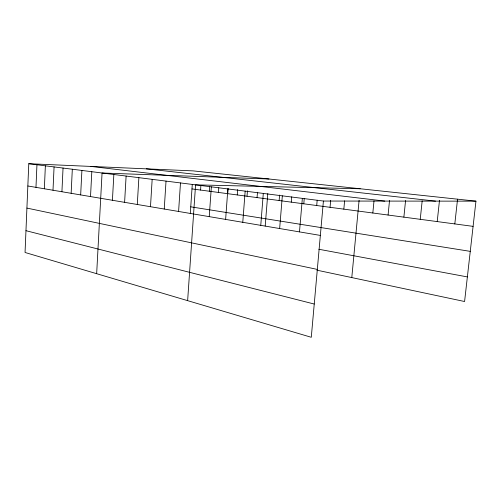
<?xml version="1.0" encoding="UTF-8"?>
<svg xmlns="http://www.w3.org/2000/svg" width="501" height="501" viewBox="0 0 501 501"><rect width="100%" height="100%" fill="white"/><g stroke="black" fill="none" stroke-linecap="round" stroke-linejoin="round"><path stroke-width="0.75" d="M475.95 201.151L193.198 170.891L28.776 163.714L25.05 252.479L311.284 337.286L323.414 201.045L475.95 201.151L464.584 301.514L316.958 270.189M35.972 187.355L36.949 164.748M44.351 188.771L45.372 165.818M53 190.236L54.07 166.921M61.924 191.745L63.045 168.054M71.142 193.298L72.319 169.232M80.667 194.914L81.901 170.446M90.518 196.574L91.808 171.699M96.662 273.696L102.06 173.002L268.968 179.001M112.418 200.275L113.852 174.492M124.605 202.335L126.114 176.045M137.28 204.477L138.877 177.661M150.482 206.713L152.166 179.345M164.24 209.036L166.025 181.105M178.594 211.46L180.479 182.934M190.28 213.72L192.278 184.406M187.637 300.65L195.578 184.85L360.2 188.764M200.575 190.061L200.895 185.502M209.399 191.238L209.725 186.616M209.243 216.639L211.359 186.848M218.442 192.44L218.78 187.762M225.625 219.413L227.867 188.94M227.723 193.674L228.118 188.376M237.249 194.945L237.649 189.572M242.778 222.312L245.164 191.131M247.024 196.248L247.438 190.806M257.057 197.582L257.476 192.284M260.764 225.35L263.301 193.43M265.198 226.045L267.797 193.586M279.138 200.525L279.583 195.071M279.646 228.537L282.339 195.841M291.275 202.141L291.72 196.812M299.479 231.894L302.353 198.377M303.794 203.813L304.257 198.396M316.713 205.529L317.177 200.225M330.053 207.308L330.679 200.375M343.836 209.142L344.607 200.832M351.79 277.579L359.104 200.287M372.825 213.006L374.003 200.92M388.081 215.042L389.534 200.444M403.875 217.146L405.572 200.5M420.239 219.325L422.174 200.845M437.21 221.586L439.496 200.319M454.814 223.928L457.545 199.179M146.311 168.843L435.513 201.12M90.957 166.426L384.749 201.083M28.776 163.714L323.414 201.045M191.971 188.915L473.094 226.364M190.749 206.825L470.264 251.364M27.843 185.984L320.352 235.42M318.818 249.254L467.37 276.915M26.916 208.084L317.327 269.406M25.964 230.692L314.246 304.038"/></g></svg>
